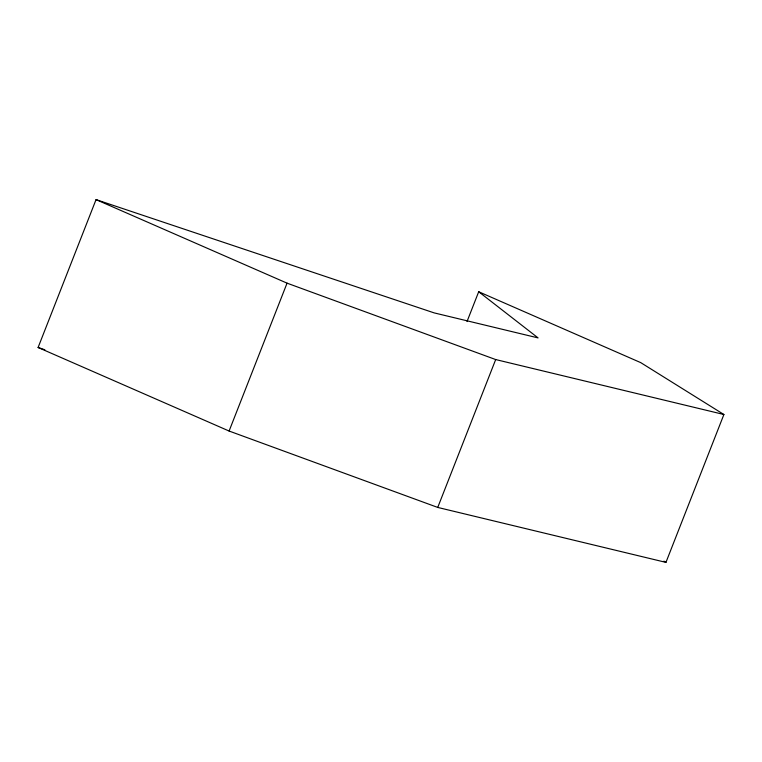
<?xml version="1.0" encoding="UTF-8"?>
<svg xmlns="http://www.w3.org/2000/svg" width="762" height="762" viewBox="0 0 762 762"><rect width="100%" height="100%" fill="white"/><g stroke="black" fill="none" stroke-linecap="round" stroke-linejoin="round"><path stroke-width="1.14" d="M478.698 291.751L640.737 362.626L723.9 414.509L665.95 562.385L437.74 507.435L229.095 431.035L38.1 347.491L96.05 199.615L434.159 312.887L538.077 337.909L478.698 291.751L467.02 321.545M229.095 431.035L287.055 283.159L96.05 199.615M437.74 507.435L495.691 359.559L723.9 414.509M38.1 347.491L44.863 349.758M287.055 283.159L495.691 359.559M663.94 561.137L665.95 562.385"/></g></svg>
